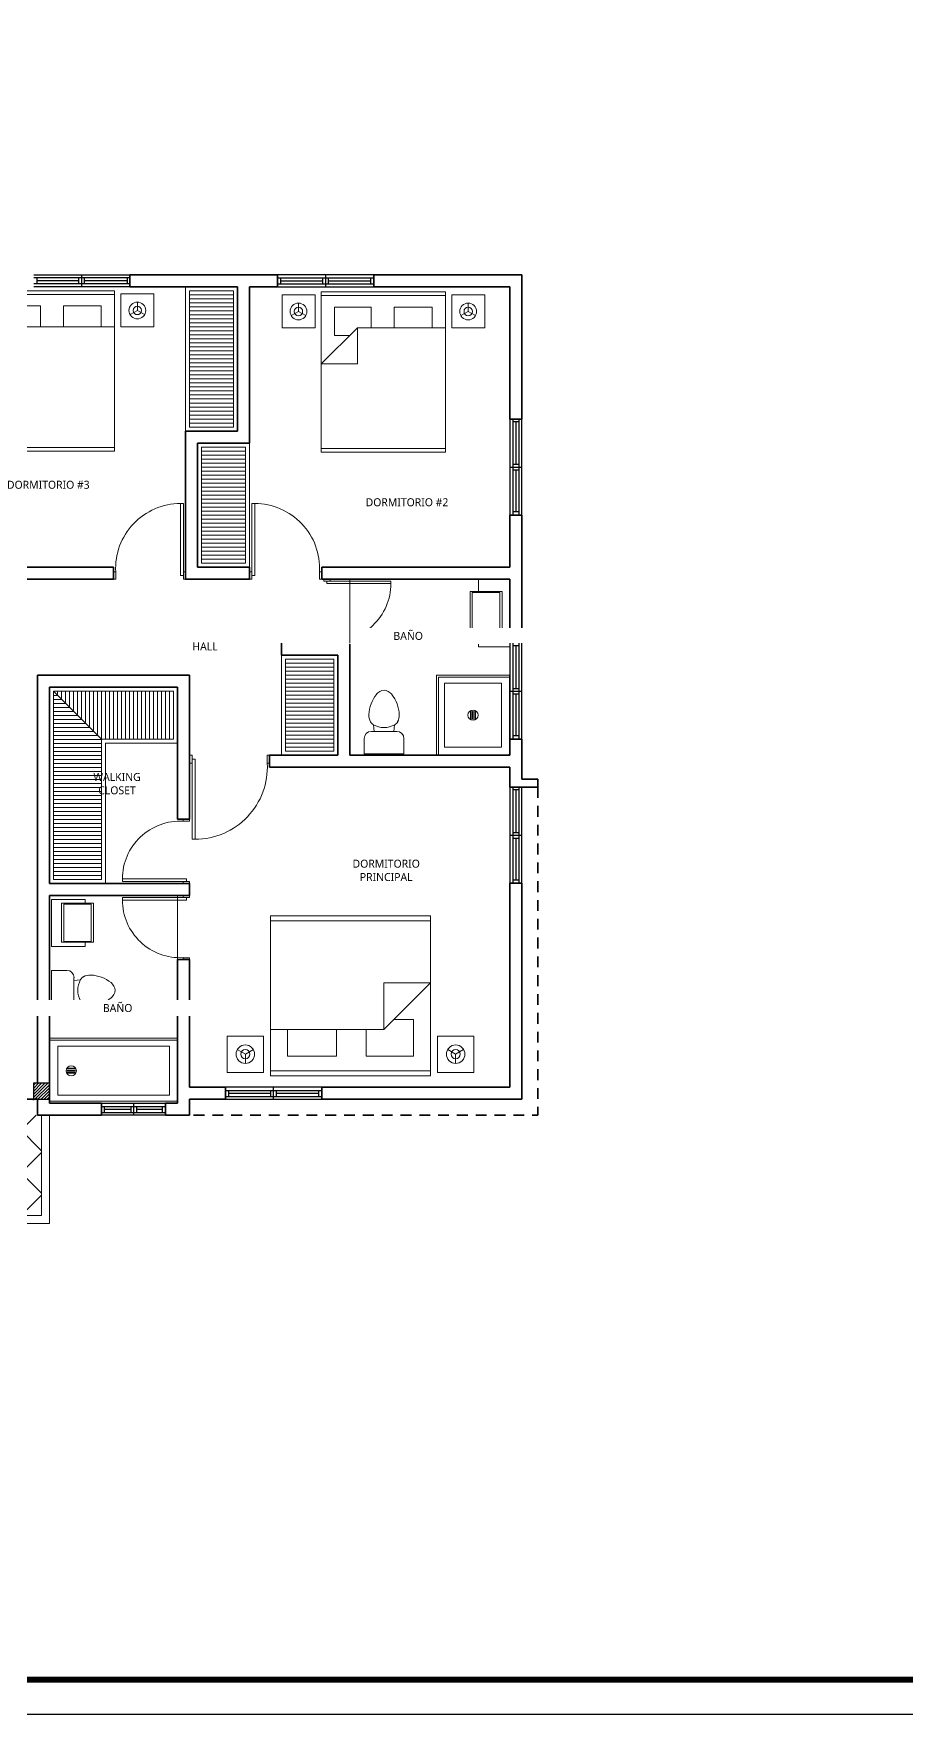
# Model space of a CAD drawing. Header units: feet. Extents: x -417 to 46, y -646 to -218.
# Drawn here: x -92.23 to -81.32, y -465.88 to -444.88 of the extents above; entities that cross this region are included whole.
import ezdxf

# ---------------------------------------------------------------- set-up
doc = ezdxf.new("R2010")
doc.units = ezdxf.units.FT
doc.header["$MEASUREMENT"] = 0
doc.linetypes.add('HIDDEN', pattern=[0.375, 0.25, -0.125])
for name, color, linetype, lineweight in [('A-WALL', 4, 'Continuous', 25), ('closet', 8, 'Continuous', 5), ('FURN', 2, 'Continuous', 30), ('I-FURN', 2, 'Continuous', 0), ('muebles', 2, 'Continuous', 5), ('muros', 4, 'Continuous', 50), ('P-SANR-FIXT', 2, 'Continuous', 9), ('Piso', 8, 'Continuous', 9), ('puertas', 8, 'Continuous', 9), ('TXT', 2, 'Continuous', 9)]:
    doc.layers.add(name, color=color, linetype=linetype, lineweight=lineweight)
for name, color, linetype in [('columna', 9, 'Continuous'), ('MARCO', 7, 'Continuous'), ('MB3', 8, 'Continuous'), ('PERT-VENT', 2, 'Continuous')]:
    doc.layers.add(name, color=color, linetype=linetype)
doc.styles.add('ads', font='trebuc.ttf', dxfattribs={"height": 0.14})
pattern_1 = [(0, (-105.576954, -453.846865), (2e-17, 0.05), [])]

# ---------------------------------------------------------------- blocks, each defined once
blk = doc.blocks.new('bath_sink_6127 - bath_sink_6127-542651-Nivel 1')
at = {"layer": 'I-FURN'}
for p, q in [((0.395, 0.244), (-0.005, 0.244)), ((-0.005, 0.244), (-0.005, -0.245)), ((0.025, -0.234), (0.025, 0.233)), ((0.025, 0.233), (0.369, 0.233)), ((0.293, 0.244), (0.293, 0.4)), ((0.369, 0.233), (0.369, -0.234)), ((0.395, -0.245), (0.395, 0.244)), ((-0.005, -0.245), (0.395, -0.245)), ((0.369, -0.234), (0.025, -0.234)), ((0.293, -0.448), (0.293, -0.245)), ((-0.1, -0.448), (0.293, -0.448))]:
    blk.add_line(p, q, dxfattribs=at)
blk = doc.blocks.new('Toilet_-_Tank_-_3D_4840 - 17_ High_ Seat Not Visible-536545-Nivel 1')
at = {"layer": 'P-SANR-FIXT'}
for p, q in [((0.248, 0.489), (-0.248, 0.489)), ((-0.248, 0.489), (-0.248, 0.298)), ((0.248, 0.298), (0.248, 0.489)), ((-0.159, 0.21), (-0.123, 0.21)), ((-0.123, 0.21), (-0.132, 0.127)), ((-0.123, 0.21), (0.123, 0.21)), ((0.132, 0.127), (0.123, 0.21)), ((0.123, 0.21), (0.159, 0.21))]:
    blk.add_line(p, q, dxfattribs=at)
for centre, radius, start, end in [((-0.159, 0.298), 0.0889, 180, 270), ((0.159, 0.298), 0.0889, 270, 360), ((-0.023, 0.008), 0.167, 151.0596, 182.709), ((-0.083, 0.041), 0.0995, 119.8981, 151.0596), ((0, -0.104), 0.266, 90.1019, 119.8981), ((0, -0.104), 0.266, 60.1019, 89.8981), ((0.083, 0.041), 0.0995, 28.9404, 60.1019), ((0.023, 0.008), 0.167, 357.291, 28.9404), ((0.25, 0.021), 0.441, 182.709, 218.5058), ((-0.25, 0.021), 0.441, 321.4942, 357.291), ((0.011, -0.169), 0.136, 218.5058, 265.219), ((-0.011, -0.169), 0.136, 274.781, 321.4942)]:
    blk.add_arc(centre, radius, start, end, dxfattribs=at)
blk = doc.blocks.new('Shower_Stall_9385 - 1-684532-Nivel 1')
at = {"layer": 'P-SANR-FIXT'}
for p, q in [((-0.576, 0.533), (0.424, 0.533)), ((-0.576, -0.381), (-0.576, 0.533)), ((0.424, 0.508), (-0.551, 0.508)), ((-0.551, -0.381), (-0.551, 0.508)), ((-0.475, -0.279), (-0.475, 0.432)), ((-0.475, 0.432), (0.322, 0.432)), ((0.322, 0.432), (0.322, -0.279)), ((-0.121, 0.108), (-0.032, 0.108)), ((-0.032, 0.099), (-0.121, 0.099)), ((-0.121, 0.081), (-0.032, 0.081)), ((-0.032, 0.072), (-0.121, 0.072)), ((-0.121, 0.053), (-0.032, 0.053)), ((-0.032, 0.044), (-0.121, 0.044)), ((-0.576, -0.381), (-0.551, -0.381)), ((-0.551, -0.381), (0.398, -0.381)), ((0.322, -0.279), (-0.475, -0.279))]:
    blk.add_line(p, q, dxfattribs=at)
for centre, radius, start, end in [((-0.076, 0.076), 0.0635, 360, 180), ((-0.076, 0.076), 0.0635, 0, 180), ((-0.076, 0.076), 0.0635, 180, 360), ((-0.076, 0.076), 0.0635, 180, 360), ((-0.121, 0.103), 0.00444, 90, 270), ((-0.121, 0.076), 0.00444, 90, 270), ((-0.121, 0.049), 0.00444, 90, 270), ((-0.032, 0.103), 0.00444, 270, 90), ((-0.032, 0.076), 0.00444, 270, 90), ((-0.032, 0.049), 0.00444, 270, 90), ((0.398, -0.356), 0.0254, 270, 360)]:
    blk.add_arc(centre, radius, start, end, dxfattribs=at)
blk = doc.blocks.new('bath_sink_6127 - bath_sink_6127-V2-Nivel 1')
at = {"layer": 'I-FURN'}
for p, q in [((0.293, 0.297), (-0.127, 0.297)), ((-0.127, 0.297), (-0.127, -0.29)), ((0.395, 0.244), (-0.005, 0.244)), ((-0.005, 0.244), (-0.005, -0.245)), ((0.025, -0.234), (0.025, 0.233)), ((0.025, 0.233), (0.369, 0.233)), ((0.293, 0.244), (0.293, 0.297)), ((0.369, 0.233), (0.369, -0.234)), ((0.395, -0.245), (0.395, 0.244)), ((0.293, -0.29), (-0.127, -0.29)), ((-0.005, -0.245), (0.395, -0.245)), ((0.369, -0.234), (0.025, -0.234)), ((0.293, -0.29), (0.293, -0.245))]:
    blk.add_line(p, q, dxfattribs=at)
blk = doc.blocks.new('A$C4D292AF4')
at = {"layer": 'puertas'}
for points in [[(0.03, 0.05), (0.07, 0.05), (0.07, 1.05), (0.03, 1.05)], [(0, 0), (0.03, 0), (0.03, 0.1), (0, 0.1)], [(0.97, 0), (1, 0), (1, 0.1), (0.97, 0.1)]]:
    blk.add_lwpolyline(points, close=True, dxfattribs=at)
blk.add_arc((0.068, 0.147), 0.903, 357.0481, 89.8556, dxfattribs=at)
blk = doc.blocks.new('A$C26A1068B')
at = {"layer": 'muebles', "color": 2, "linetype": 'Continuous'}
for p, q in [((0.45, 2.531, 224.56), (0.038, 2.531, 224.56)), ((0.038, 2.119, 224.56), (0.038, 2.531, 224.56)), ((0.45, 2.119, 224.56), (0.45, 2.531, 224.56)), ((0.45, 2.119, 224.56), (0.038, 2.119, 224.56)), ((0.45, 0.412, 224.56), (0.038, 0.412, 224.56)), ((0.038, 0.412, 224.56), (0.038, 0, 224.56)), ((0.45, 0.412, 224.56), (0.45, 0, 224.56)), ((0.45, 0, 224.56), (0.038, 0, 224.56))]:
    blk.add_line(p, q, dxfattribs=at)
at = {"layer": 'muebles', "color": 8, "linetype": 'Continuous'}
for p, q in [((0.246, 2.326, 224.56), (0.141, 2.326, 224.56)), ((0.246, 2.326, 224.56), (0.298, 2.416, 224.56)), ((0.246, 2.326, 224.56), (0.298, 2.235, 224.56)), ((0.246, 0.206, 224.56), (0.298, 0.296, 224.56)), ((0.246, 0.206, 224.56), (0.141, 0.206, 224.56)), ((0.246, 0.206, 224.56), (0.298, 0.115, 224.56))]:
    blk.add_line(p, q, dxfattribs=at)
at = {"layer": 'muebles', "linetype": 'Continuous'}
for p, q in [((2.003, 2.041, 224.56), (0, 2.041, 224.56)), ((0, 2.041, 224.56), (0, 0.491, 224.56)), ((0.047, 0.491, 224.56), (0.047, 2.041, 224.56)), ((0.45, 1.59, 224.56), (0.901, 2.041, 224.56)), ((0.901, 2.041, 224.56), (0.901, 1.59, 224.56)), ((1.956, 2.041, 224.56), (1.956, 0.491, 224.56)), ((2.003, 0.491, 224.56), (2.003, 2.041, 224.56)), ((0.545, 1.875, 224.56), (0.19, 1.875, 224.56)), ((0.19, 1.875, 224.56), (0.19, 1.417, 224.56)), ((0.545, 1.685, 224.56), (0.545, 1.875, 224.56)), ((0.901, 1.59, 224.56), (0.45, 1.59, 224.56)), ((0.45, 0.491, 224.56), (0.45, 1.59, 224.56)), ((0.19, 1.417, 224.56), (0.45, 1.417, 224.56)), ((0.19, 1.13, 224.56), (0.19, 0.657, 224.56)), ((0.45, 1.13, 224.56), (0.19, 1.13, 224.56)), ((0.19, 0.657, 224.56), (0.45, 0.657, 224.56)), ((0, 0.491, 224.56), (2.003, 0.491, 224.56))]:
    blk.add_line(p, q, dxfattribs=at)
at = {"layer": 'muebles', "color": 8, "linetype": 'Continuous'}
for centre, major_axis in [((0.246, 2.326, 224.56), (-0.074, -0.074)), ((0.246, 0.206, 224.56), (-0.037, 0.037))]:
    blk.add_ellipse(centre, major_axis=major_axis, ratio=1, dxfattribs=at)
at = {"layer": 'muebles', "color": 8, "linetype": 'Continuous', "extrusion": (0, 0, -1)}
for centre, major_axis in [((0.246, 2.326, 224.56), (-0.037, -0.037)), ((0.246, 0.206, 224.56), (-0.074, 0.074))]:
    blk.add_ellipse(centre, major_axis=major_axis, ratio=1, dxfattribs=at)
blk = doc.blocks.new('A$C154754DE')
at = {"layer": 'muebles', "color": 2, "linetype": 'Continuous'}
for p, q in [((1.505, 3.079, 224.56), (1.958, 3.079, 224.56)), ((1.505, 2.626, 224.56), (1.505, 3.079, 224.56)), ((1.958, 2.626, 224.56), (1.958, 3.079, 224.56)), ((1.505, 2.626, 224.56), (1.958, 2.626, 224.56)), ((1.505, 0.453, 224.56), (1.958, 0.453, 224.56)), ((1.505, 0.453, 224.56), (1.505, 0, 224.56)), ((1.958, 0.453, 224.56), (1.958, 0, 224.56)), ((1.505, 0, 224.56), (1.958, 0, 224.56))]:
    blk.add_line(p, q, dxfattribs=at)
at = {"layer": 'muebles', "color": 8, "linetype": 'Continuous'}
for p, q in [((1.729, 2.853, 224.56), (1.672, 2.953, 224.56)), ((1.729, 2.853, 224.56), (1.672, 2.754, 224.56)), ((1.729, 2.853, 224.56), (1.844, 2.853, 224.56)), ((1.729, 0.226, 224.56), (1.672, 0.326, 224.56)), ((1.729, 0.226, 224.56), (1.672, 0.126, 224.56)), ((1.729, 0.226, 224.56), (1.844, 0.226, 224.56))]:
    blk.add_line(p, q, dxfattribs=at)
at = {"layer": 'muebles', "linetype": 'Continuous'}
for p, q in [((0, 2.54, 224.56), (2, 2.54, 224.56)), ((0, 0.54, 224.56), (0, 2.54, 224.56)), ((0.061, 2.54, 224.56), (0.061, 0.54, 224.56)), ((1.419, 1.958, 224.56), (0.837, 2.54, 224.56)), ((0.837, 2.54, 224.56), (0.837, 1.958, 224.56)), ((1.939, 0.54, 224.56), (1.939, 2.54, 224.56)), ((2, 2.54, 224.56), (2, 0.54, 224.56)), ((1.296, 2.326, 224.56), (1.755, 2.326, 224.56)), ((1.296, 2.081, 224.56), (1.296, 2.326, 224.56)), ((1.755, 2.326, 224.56), (1.755, 1.734, 224.56)), ((0.837, 1.958, 224.56), (1.419, 1.958, 224.56)), ((1.419, 0.54, 224.56), (1.419, 1.958, 224.56)), ((1.755, 1.734, 224.56), (1.419, 1.734, 224.56)), ((1.419, 1.364, 224.56), (1.755, 1.364, 224.56)), ((1.755, 1.364, 224.56), (1.755, 0.754, 224.56)), ((1.755, 0.754, 224.56), (1.419, 0.754, 224.56)), ((2, 0.54, 224.56), (0, 0.54, 224.56))]:
    blk.add_line(p, q, dxfattribs=at)
at = {"layer": 'muebles', "color": 8, "linetype": 'Continuous', "extrusion": (0, 0, -1)}
for centre, major_axis, start_param, end_param in [((1.729, 2.853, 224.56), (-0.0814, -0.0814), -1.570796, 4.712389), ((1.729, 0.226, 224.56), (-0.0407, 0.0407), 1.570796326794897, 7.853981633974483)]:
    blk.add_ellipse(centre, major_axis=major_axis, ratio=1, start_param=start_param, end_param=end_param, dxfattribs=at)
at = {"layer": 'muebles', "color": 8, "linetype": 'Continuous'}
for centre, major_axis, start_param, end_param in [((1.729, 2.853, 224.56), (-0.0407, -0.0407), 1.570796326794897, 7.853981633974483), ((1.729, 0.226, 224.56), (-0.0814, 0.0814), -1.570796, 4.712389)]:
    blk.add_ellipse(centre, major_axis=major_axis, ratio=1, start_param=start_param, end_param=end_param, dxfattribs=at)
blk = doc.blocks.new('A$C59FC24C1')
at = {"layer": 'PERT-VENT', "extrusion": (-2.36783e-12, 8.94772e-16, -1)}
for p, q in [((0, 0), (0, 1.2)), ((0.038, 1.2), (0.038, 0)), ((0.038, 1.165), (0.113, 1.165)), ((0.038, 1.165), (0.113, 1.165)), ((0.075, 1.165), (0.075, 0.635)), ((0.113, 1.2), (0.113, 0)), ((0.15, 1.2), (0.15, 0)), ((0.113, 0.635), (0.038, 0.635)), ((0.15, 0.6), (0, 0.6)), ((0.113, 0.565), (0.038, 0.565)), ((0.075, 0.565), (0.075, 0.04)), ((0.038, 0.04), (0.113, 0.04))]:
    blk.add_line(p, q, dxfattribs=at)
blk = doc.blocks.new('A$C24CF40E6')
at = {"layer": 'P-SANR-FIXT', "extrusion": (-2.36783e-12, 8.94772e-16, -1)}
for p, q in [((0, 0.814), (1.6, 0.814)), ((1.6, 0.789), (0, 0.789)), ((0.102, 0.713), (1.498, 0.713)), ((1.498, 0.713), (1.498, 0.102)), ((1.6, 0.814), (1.6, 0.789)), ((1.6, 0.025), (1.6, 0.789)), ((1.283, 0.439), (1.373, 0.439)), ((1.373, 0.43), (1.283, 0.43)), ((1.283, 0.412), (1.373, 0.412)), ((1.373, 0.403), (1.283, 0.403)), ((1.283, 0.384), (1.373, 0.384)), ((1.373, 0.375), (1.283, 0.375)), ((1.498, 0.102), (0.102, 0.102))]:
    blk.add_line(p, q, dxfattribs=at)
at = {"layer": 'P-SANR-FIXT', "extrusion": (2.36783e-12, 8.94772e-16, -1)}
for p, q in [((0, 0.814), (0, 0.789)), ((0, 0.025), (0, 0.789)), ((0.102, 0.713), (0.102, 0.102))]:
    blk.add_line(p, q, dxfattribs=at)
at = {"layer": 'P-SANR-FIXT', "extrusion": (-2.36783e-12, -8.94772e-16, -1)}
for p, q in [((1.6, 0.025), (0, 0.025)), ((0, 0), (1.6, 0)), ((1.6, 0), (1.6, 0.025))]:
    blk.add_line(p, q, dxfattribs=at)
at = {"layer": 'P-SANR-FIXT', "extrusion": (2.36783e-12, -8.94772e-16, -1)}
blk.add_line((0, 0), (0, 0.025), dxfattribs=at)
at = {"layer": 'P-SANR-FIXT', "extrusion": (-2.36783e-12, 8.94772e-16, -1)}
for centre, radius, start, end in [((-1.328, 0.407), 0.0635, 0, 180), ((-1.328, 0.407), 0.0635, 0, 180), ((-1.283, 0.434), 0.00444, 270, 90), ((-1.373, 0.434), 0.00444, 90, 270), ((-1.328, 0.407), 0.0635, 180, 0), ((-1.328, 0.407), 0.0635, 180, 0), ((-1.283, 0.407), 0.00444, 270, 90), ((-1.283, 0.38), 0.00444, 270, 90), ((-1.373, 0.407), 0.00444, 90, 270), ((-1.373, 0.38), 0.00444, 90, 270)]:
    blk.add_arc(centre, radius, start, end, dxfattribs=at)
blk = doc.blocks.new('A$C36C137F1')
at = {"layer": 'PERT-VENT', "extrusion": (-2.36783e-12, 8.94772e-16, -1)}
for p, q in [((0.8, 0.112), (0, 0.112)), ((0.8, 0.037), (0, 0.037)), ((0, 0), (0.8, 0)), ((0.04, 0.037), (0.04, 0.112)), ((0.365, 0.075), (0.04, 0.075)), ((0.365, 0.112), (0.365, 0.037)), ((0.4, 0.15), (0.4, 0)), ((0.435, 0.112), (0.435, 0.037)), ((0.765, 0.075), (0.435, 0.075))]:
    blk.add_line(p, q, dxfattribs=at)
at = {"layer": 'PERT-VENT'}
blk.add_line((0.765, 0.037), (0.765, 0.112), dxfattribs=at)
blk = doc.blocks.new('A$C012446DC')
at = {"layer": 'Piso'}
h = blk.add_hatch(dxfattribs=at)
h.set_pattern_fill('ANSI31', color=256, scale=0.008571, angle=180)
h.set_pattern_definition([(225, (206536.064322, 1154820.960068), (0.0192434059784, -0.0192434059784), [])])
h.paths.add_polyline_path([(0, 0), (0.2, 0), (0.2, 0.2), (0, 0.2)])
at = {"layer": 'columna'}
blk.add_lwpolyline([(0.2, 0.2), (0, 0.2), (0, 0), (0.2, 0)], close=True, dxfattribs=at)
blk = doc.blocks.new('A$C791B5281')
at = {"layer": 'muros', "lineweight": 35}
blk.add_line((4.9, 10.3, 1.239), (5.1, 10.3, 1.239), dxfattribs=at)
for p in [(1.5, 10.1, 1.239), (4.9, 10.1, 1.239), (8.3, 10.1, 1.239), (0, 0, 1.239), (3.5, 0, 1.239), (6.3, 0, 1.239), (9.8, 0, 1.239)]:
    blk.add_blockref('A$C012446DC', p)

msp = doc.modelspace()

# ---------------------------------------------------------------- hatches: boundary and pattern name
at = {"layer": 'Piso'}
h = msp.add_hatch(dxfattribs=at)
h.set_pattern_fill('ANSI31', color=256, scale=0.4, angle=315, style=0)
h.set_pattern_definition(pattern_1)
h.paths.add_polyline_path([(-89.727, -449.7969), (-90.277, -449.7969), (-90.277, -448.0969), (-89.727, -448.0969)])
h = msp.add_hatch(dxfattribs=at)
h.set_pattern_fill('ANSI31', color=256, scale=0.4, angle=315, style=0)
h.set_pattern_definition([(0, (-105.526954, -453.846865), (2e-17, 0.05), [])])
h.paths.add_polyline_path([(-89.577, -450.0469), (-90.127, -450.0469), (-90.127, -451.4969), (-89.577, -451.4969)])
h = msp.add_hatch(dxfattribs=at)
h.set_pattern_fill('ANSI31', color=256, scale=0.4, angle=45, style=0)
h.set_pattern_definition([(90, (-105.576954, -453.796865), (-0.05, 7e-18), [])])
h.paths.add_polyline_path([(-90.477, -453.6969), (-91.377, -453.6969), (-91.977, -453.0969), (-90.477, -453.0969)])
h = msp.add_hatch(dxfattribs=at)
h.set_pattern_fill('ANSI31', color=256, scale=0.4, angle=315, style=0)
h.set_pattern_definition([(0, (-102.676954, -455.451066), (2e-17, 0.05), [])])
h.paths.add_polyline_path([(-91.377, -453.6969), (-91.977, -453.0969), (-91.977, -455.4511), (-91.377, -455.4511)])
h = msp.add_hatch(dxfattribs=at)
h.set_pattern_fill('NET', color=256, scale=3, angle=45, style=0)
h.set_pattern_definition([(45, (-101.92695, -459.64687), (-0.265165, 0.265165), []), (135, (-101.92695, -459.64687), (-0.265165, -0.265165), [])])
h.paths.add_polyline_path([(-92.127, -459.6469), (-92.127, -458.3969), (-92.227, -458.3969), (-92.227, -458.1969), (-95.027, -458.1969), (-95.027, -459.6469)])

# ---------------------------------------------------------------- linework, layer by layer
at = {"layer": 'A-WALL', "lineweight": 35, "extrusion": (2.36783e-12, 8.94772e-16, -1)}
for p, q in [((-91.0237, -447.8969), (-89.177, -447.8969)), ((-91.0237, -448.0469), (-91.0237, -447.8969)), ((-89.177, -447.8969), (-89.177, -448.0469)), ((-87.977, -447.8969), (-86.127, -447.8969)), ((-87.977, -448.0469), (-87.977, -447.8969)), ((-86.127, -447.8969), (-86.127, -449.6969)), ((-89.677, -448.0469), (-91.0237, -448.0469)), ((-89.677, -449.8469), (-89.677, -448.0469)), ((-89.177, -448.0469), (-89.527, -448.0469)), ((-89.527, -448.0469), (-89.527, -449.9969)), ((-86.277, -448.0469), (-87.977, -448.0469)), ((-86.277, -449.6969), (-86.277, -448.0469)), ((-86.277, -449.6969), (-86.127, -449.6969)), ((-90.327, -451.6969), (-90.327, -449.8469)), ((-90.327, -449.8469), (-89.677, -449.8469)), ((-90.177, -451.5469), (-90.177, -449.9969)), ((-90.177, -449.9969), (-89.527, -449.9969)), ((-86.277, -450.8969), (-86.127, -450.8969)), ((-86.277, -451.5469), (-86.277, -450.8969)), ((-86.127, -450.8969), (-86.127, -452.4969)), ((-91.227, -451.6969), (-93.727, -451.6969)), ((-93.577, -451.5469), (-91.227, -451.5469)), ((-91.227, -451.5469), (-91.227, -451.6969)), ((-89.527, -451.6969), (-90.327, -451.6969)), ((-89.527, -451.5469), (-90.177, -451.5469)), ((-89.527, -451.5469), (-89.527, -451.6969)), ((-88.627, -451.5469), (-86.277, -451.5469)), ((-88.627, -451.6969), (-88.627, -451.5469)), ((-86.277, -451.6969), (-88.627, -451.6969)), ((-86.277, -452.4969), (-86.277, -451.6969)), ((-89.127, -452.4969), (-88.277, -452.4969)), ((-88.277, -452.4969), (-88.277, -453.8973)), ((-86.127, -452.4969), (-86.277, -452.4969)), ((-86.127, -452.4969), (-86.277, -452.4969)), ((-89.127, -452.6469), (-88.427, -452.6469)), ((-88.427, -453.8973), (-88.427, -452.6469)), ((-92.177, -457.9969), (-92.177, -452.8969)), ((-92.177, -452.8969), (-90.277, -452.8969)), ((-90.277, -452.8969), (-90.277, -454.6981)), ((-92.027, -453.0469), (-92.027, -455.5011)), ((-90.427, -453.0469), (-92.027, -453.0469)), ((-90.427, -454.6981), (-90.427, -453.0469)), ((-88.427, -453.8969), (-88.427, -453.5969)), ((-86.277, -453.6969), (-86.127, -453.6969)), ((-86.2762, -453.8973), (-86.2762, -453.7002)), ((-86.127, -454.1969), (-86.127, -453.6969)), ((-89.277, -454.0473), (-89.277, -453.8973)), ((-89.277, -453.8973), (-88.427, -453.8973)), ((-88.277, -453.8973), (-86.2762, -453.8973)), ((-86.277, -454.0473), (-89.277, -454.0473)), ((-85.927, -454.2969), (-85.927, -454.1969)), ((-90.427, -454.6981), (-90.277, -454.6981)), ((-92.027, -455.5011), (-90.277, -455.5011)), ((-92.027, -455.6511), (-92.027, -458.2469)), ((-90.277, -455.6511), (-92.027, -455.6511)), ((-90.277, -455.5011), (-90.277, -455.6511)), ((-86.277, -458.0469), (-86.277, -455.4969)), ((-86.127, -455.4969), (-86.127, -458.1969)), ((-90.427, -458.2469), (-90.427, -456.4511)), ((-90.427, -456.4511), (-90.277, -456.4511)), ((-90.277, -456.4511), (-90.277, -458.0469)), ((-92.427, -458.1969), (-92.177, -458.1969)), ((-92.177, -458.3969), (-92.177, -458.1969)), ((-90.277, -458.0469), (-89.827, -458.0469)), ((-90.277, -458.1969), (-89.827, -458.1969)), ((-90.277, -458.1969), (-90.277, -458.3969)), ((-89.827, -458.0469), (-89.827, -458.1969)), ((-89.827, -458.0469), (-89.827, -458.1969)), ((-88.627, -458.1969), (-88.627, -458.0469)), ((-88.627, -458.0469), (-86.277, -458.0469)), ((-86.127, -458.1969), (-88.627, -458.1969)), ((-91.377, -458.3969), (-92.177, -458.3969)), ((-91.377, -458.2469), (-92.027, -458.2469)), ((-90.427, -458.2469), (-90.577, -458.2469)), ((-90.277, -458.3969), (-90.577, -458.3969))]:
    msp.add_line(p, q, dxfattribs=at)
at = {"layer": 'A-WALL', "lineweight": 35}
for p, q in [((-86.277, -454.2969), (-86.277, -454.0473)), ((-85.927, -454.1969), (-86.127, -454.1969)), ((-85.927, -454.2969), (-86.277, -454.2969)), ((-91.377, -458.2469), (-91.377, -458.3969)), ((-90.577, -458.2469), (-90.577, -458.3969))]:
    msp.add_line(p, q, dxfattribs=at)
at = {"layer": 'closet', "extrusion": (2.36783e-12, 8.94772e-16, -1)}
for p, q in [((-90.327, -449.8469), (-90.327, -448.0469)), ((-89.527, -451.5469), (-89.527, -449.9969)), ((-91.327, -453.7469), (-91.327, -455.5011)), ((-90.427, -453.7469), (-91.327, -453.7469))]:
    msp.add_line(p, q, dxfattribs=at)
at = {"layer": 'closet'}
msp.add_line((-90.427, -456.4511), (-90.427, -455.6511), dxfattribs=at)
at = {"layer": 'MB3', "linetype": 'HIDDEN', "lineweight": 35, "ltscale": 0.54}
for p in [(-85.927, -454.2969), (-90.227, -458.3969)]:
    msp.add_line(p, (-85.927, -458.3969), dxfattribs=at)
at = {"layer": 'P-SANR-FIXT'}
for p, q in [((-92.127, -458.3969), (-92.127, -459.6469)), ((-92.027, -458.3969), (-92.027, -459.7469)), ((-92.127, -459.6469), (-95.027, -459.6469)), ((-92.027, -459.7469), (-95.127, -459.7469))]:
    msp.add_line(p, q, dxfattribs=at)
at = {"layer": 'PERT-VENT', "extrusion": (2.36783e-12, 8.94772e-16, -1)}
msp.add_line((-91.377, -458.2469), (-90.577, -458.2469), dxfattribs=at)
at = {"layer": 'Piso'}
for points in [[(-89.727, -449.7969), (-90.277, -449.7969), (-90.277, -448.0969), (-89.727, -448.0969)], [(-89.577, -450.0469), (-90.127, -450.0469), (-90.127, -451.4969), (-89.577, -451.4969)], [(-90.477, -453.6969), (-91.377, -453.6969), (-91.977, -453.0969), (-90.477, -453.0969)], [(-91.377, -453.6969), (-91.977, -453.0969), (-91.977, -455.4511), (-91.377, -455.4511)]]:
    msp.add_lwpolyline(points, close=True, dxfattribs=at)

# ---------------------------------------------------------------- block references
at = {"rotation": 270}
msp.add_blockref('A$C59FC24C1', (-92.2237, -447.8969), dxfattribs=at)
at = {"xscale": -1, "rotation": 90}
for name, p in [('A$C59FC24C1', (-87.977, -447.8969)), ('A$C26A1068B', (-90.7237, -448.0948)), ('A$C26A1068B', (-86.591, -448.1074)), ('A$C59FC24C1', (-88.627, -458.0469))]:
    msp.add_blockref(name, p, dxfattribs=at)
at = {"xscale": -1}
for name, p in [('A$C24CF40E6', (-90.427, -458.2469)), ('A$C36C137F1', (-90.577, -458.3969))]:
    msp.add_blockref(name, p, dxfattribs=at)
at = {"layer": 'I-FURN', "extrusion": (2.36783e-12, 8.94772e-16, -1)}
msp.add_blockref('bath_sink_6127 - bath_sink_6127-542651-Nivel 1', (86.377, -452.0969), dxfattribs=at)
at = {"layer": 'I-FURN', "extrusion": (2.36783e-12, 8.94772e-16, -1), "rotation": 180}
msp.add_blockref('bath_sink_6127 - bath_sink_6127-V2-Nivel 1', (91.8737, -455.9913), dxfattribs=at)
at = {"layer": 'P-SANR-FIXT', "extrusion": (2.36783e-12, 8.94772e-16, -1)}
for name, p, rotation in [('Shower_Stall_9385 - 1-684532-Nivel 1', (86.6608, -453.4735), 270), ('Toilet_-_Tank_-_3D_4840 - 17_ High_ Seat Not Visible-536545-Nivel 1', (87.8478, -453.3904), 180), ('Toilet_-_Tank_-_3D_4840 - 17_ High_ Seat Not Visible-536545-Nivel 1', (91.5116, -456.8343), 270)]:
    msp.add_blockref(name, p, dxfattribs=dict(at, rotation=rotation))
at = {"layer": 'puertas', "extrusion": (2.36783e-12, 8.94772e-16, -1), "xscale": 0.9000000000000057, "yscale": 0.9000000000000057, "zscale": 0.9000000000000057}
msp.add_blockref('A$C4D292AF4', (90.327, -451.6969), dxfattribs=at)
at = {"layer": 'puertas', "extrusion": (2.36783e-12, 8.94772e-16, -1), "yscale": 0.8000000000000114, "zscale": 0.8000000000000114}
for p, xscale, rotation in [((88.6018, -451.6969), -0.8000000000000114, 90), ((90.277, -455.4981), -0.8000000000000114, 270), ((90.277, -455.6511), 0.8000000000000114, 269.999999999998)]:
    msp.add_blockref('A$C4D292AF4', p, dxfattribs=dict(at, xscale=xscale, rotation=rotation))
at = {"layer": 'puertas', "extrusion": (2.36783e-12, 8.94772e-16, -1), "rotation": 180}
msp.add_blockref('A$C4D292AF4', (90.277, -453.8981), dxfattribs=at)

# ---------------------------------------------------------------- texts
at = {"layer": 'TXT', "insert": (-92.042, -450.4683), "char_height": 0.1, "width": 2.838, "attachment_point": 2, "style": 'ads', "bg_fill": 2}
msp.add_mtext('DORMITORIO #3', dxfattribs=at)
at = {"layer": 'TXT', "insert": (-91.1837, -454.1192), "char_height": 0.1, "width": 2.838, "attachment_point": 2, "style": 'ads'}
msp.add_mtext('WALKING\\PCLOSET', dxfattribs=at)

# ---------------------------------------------------------------- next in the draw order: texts
at = {"layer": 'TXT', "char_height": 0.1, "width": 2.838, "attachment_point": 2, "style": 'ads', "bg_fill": 2}
for s, insert in [('DORMITORIO #2', (-87.5616, -450.687)), ('BAÑO', (-87.5466, -452.3568)), ('DORMITORIO \\PPRINCIPAL', (-87.8211, -455.2027)), ('BAÑO', (-91.1757, -457.0063))]:
    msp.add_mtext(s, dxfattribs=dict(at, insert=insert))

# ---------------------------------------------------------------- next in the draw order: linework, layer by layer
at = {"layer": 'A-WALL', "lineweight": 35, "extrusion": (2.36783e-12, 8.94772e-16, -1)}
for p, q in [((-86.127, -450.8969), (-86.277, -450.8969)), ((-86.277, -450.8969), (-86.127, -450.8969))]:
    msp.add_line(p, q, dxfattribs=at)
at = {"layer": 'A-WALL', "lineweight": 35}
msp.add_line((-86.127, -455.4969), (-86.277, -455.4969), dxfattribs=at)
at = {"layer": 'closet'}
msp.add_line((-88.277, -452.4969), (-88.277, -451.6969), dxfattribs=at)

# ---------------------------------------------------------------- next in the draw order: block references
msp.add_blockref('A$C791B5281', (-102.027, -458.1969, -1.2387))
at = {"xscale": -1}
for p in [(-86.127, -450.8969), (-86.127, -453.6969), (-86.127, -455.4969)]:
    msp.add_blockref('A$C59FC24C1', p, dxfattribs=at)
at = {"layer": 'FURN', "rotation": 270}
msp.add_blockref('A$C154754DE', (-89.8068, -455.904), dxfattribs=at)
at = {"layer": 'puertas', "extrusion": (2.36783e-12, 8.94772e-16, -1), "xscale": -0.9000000000000057, "yscale": 0.9000000000000057, "zscale": 0.9000000000000057}
msp.add_blockref('A$C4D292AF4', (89.527, -451.6969), dxfattribs=at)

# ---------------------------------------------------------------- next in the draw order: texts
at = {"layer": 'TXT', "insert": (-90.084, -452.4887), "char_height": 0.1, "width": 2.838, "attachment_point": 2, "style": 'ads', "bg_fill": 2}
msp.add_mtext('HALL', dxfattribs=at)

# ---------------------------------------------------------------- next in the draw order: hatches: boundary and pattern name
at = {"layer": 'Piso'}
h = msp.add_hatch(dxfattribs=at)
h.set_pattern_fill('ANSI31', color=256, scale=0.4, angle=315, style=0)
h.set_pattern_definition(pattern_1)
h.paths.add_polyline_path([(-88.477, -453.8469), (-89.077, -453.8469), (-89.077, -452.6969), (-88.477, -452.6969)])

# ---------------------------------------------------------------- next in the draw order: linework, layer by layer
at = {"layer": 'A-WALL', "lineweight": 35}
msp.add_line((-89.127, -452.6469), (-89.127, -452.4969), dxfattribs=at)
at = {"layer": 'closet'}
msp.add_line((-89.127, -452.6469), (-89.127, -453.8973), dxfattribs=at)
at = {"layer": 'MARCO'}
msp.add_lwpolyline([(-112.2526, -423.8816), (-47.7526, -423.8816), (-47.7526, -465.8816), (-112.2526, -465.8816)], close=True, dxfattribs=at)
at = {"layer": 'MARCO', "const_width": 0.075}
msp.add_lwpolyline([(-54.925, -424.3157), (-111.8185, -424.3157), (-111.8185, -465.4476), (-54.925, -465.4476)], close=True, dxfattribs=at)
at = {"layer": 'Piso'}
msp.add_lwpolyline([(-88.477, -453.8469), (-89.077, -453.8469), (-89.077, -452.6969), (-88.477, -452.6969)], close=True, dxfattribs=at)

doc.saveas('drawing.dxf')
